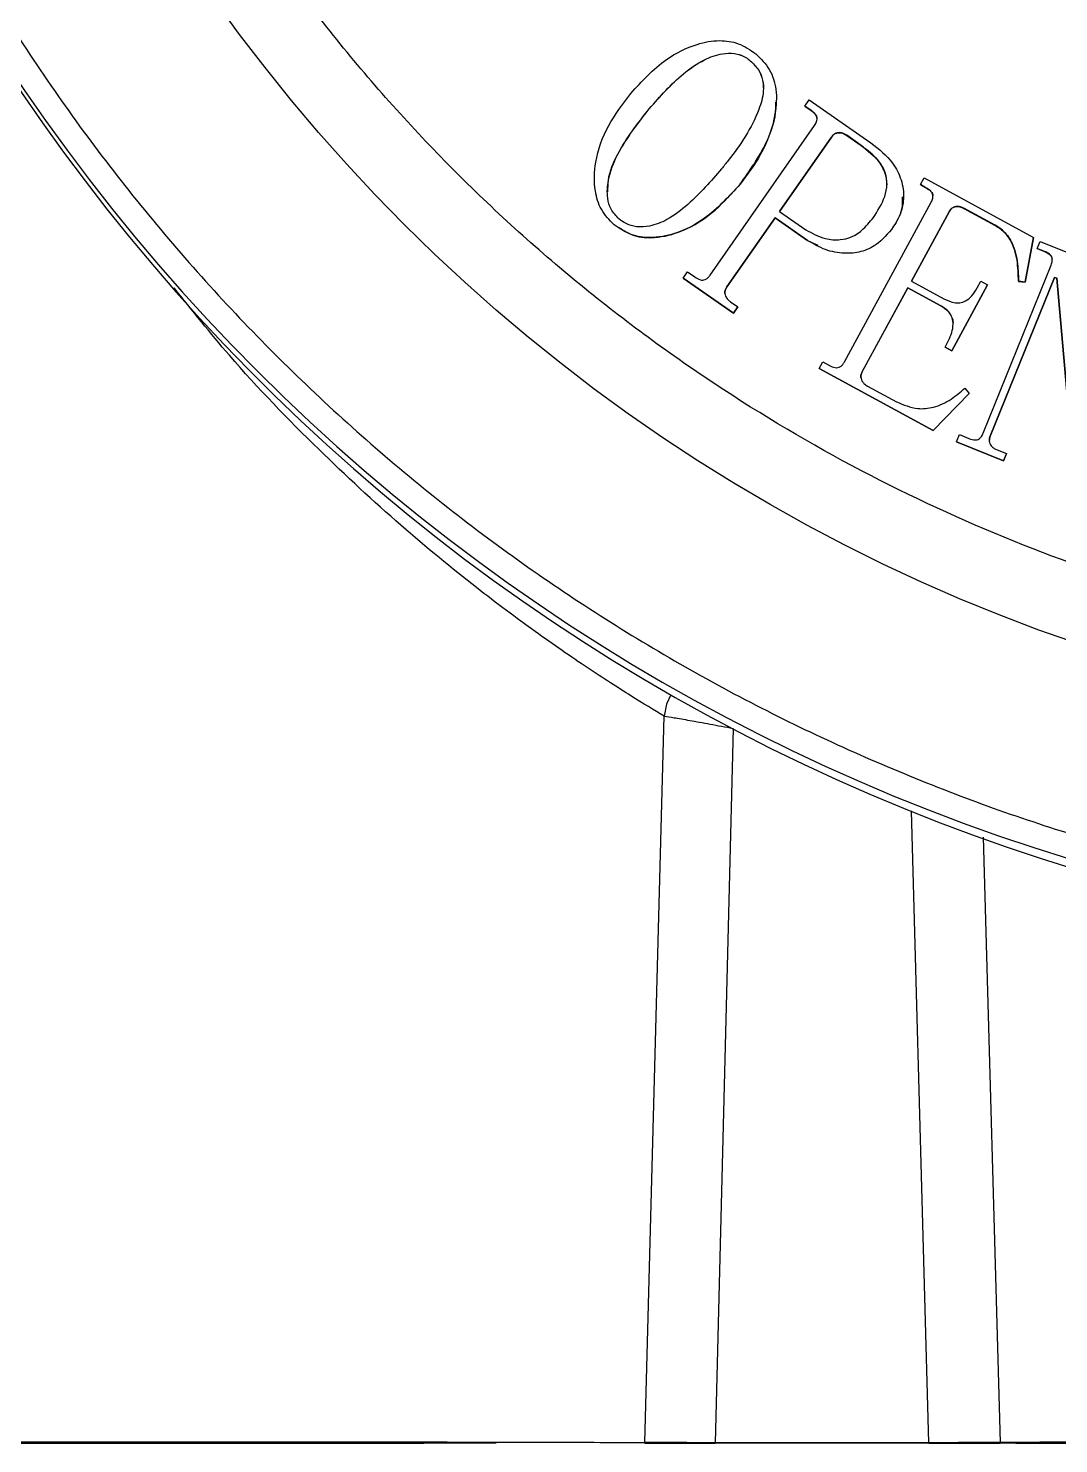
# Model space of a CAD drawing. Header units: millimetres. Extents: x 2223 to 4172, y 741 to 2119.
# Drawn here: x 3505.6 to 3547.8, y 1755.4 to 1813.3 of the extents above; entities that cross this region are included whole.
import ezdxf

# ---------------------------------------------------------------- set-up
doc = ezdxf.new("R2010")
doc.units = ezdxf.units.MM

msp = doc.modelspace()

# ---------------------------------------------------------------- linework, layer by layer
at = {"color": 7, "linetype": 'Continuous', "lineweight": 25}
for p, q in [((3536.255, 1810.288), (3536.255, 1810.29)), ((3537.418, 1810.121), (3537.597, 1810.379)), ((3537.597, 1810.379), (3540.126, 1808.615)), ((3537.674, 1809.942), (3537.418, 1810.121)), ((3537.418, 1810.121), (3537.418, 1810.119)), ((3537.418, 1810.119), (3537.674, 1809.94)), ((3537.674, 1809.942), (3537.674, 1809.94)), ((3533.548, 1803.202), (3537.822, 1809.329)), ((3538.508, 1808.852), (3536.385, 1805.81)), ((3536.386, 1805.809), (3538.508, 1808.849)), ((3538.508, 1808.849), (3538.508, 1808.852)), ((3539.731, 1808.507), (3539.132, 1808.925)), ((3539.132, 1808.923), (3539.132, 1808.925)), ((3539.132, 1808.923), (3539.731, 1808.505)), ((3539.731, 1808.505), (3539.731, 1808.507)), ((3528.814, 1807.238), (3528.814, 1807.236)), ((3542.149, 1806.906), (3542.299, 1807.179)), ((3542.378, 1806.781), (3542.149, 1806.906)), ((3542.149, 1806.906), (3542.149, 1806.904)), ((3542.149, 1806.904), (3542.378, 1806.779)), ((3542.299, 1807.179), (3546.784, 1804.745)), ((3542.378, 1806.781), (3542.378, 1806.779)), ((3541.458, 1806.411), (3541.458, 1806.413)), ((3536.385, 1805.81), (3537.456, 1805.062)), ((3539.04, 1799.649), (3542.592, 1806.191)), ((3543.324, 1805.794), (3541.785, 1802.957)), ((3541.786, 1802.956), (3543.324, 1805.792)), ((3543.324, 1805.794), (3543.324, 1805.792)), ((3545.214, 1805.242), (3543.933, 1805.937)), ((3543.933, 1805.937), (3543.933, 1805.935)), ((3543.933, 1805.935), (3545.214, 1805.239)), ((3536.206, 1805.552), (3534.233, 1802.724)), ((3534.233, 1802.722), (3536.206, 1805.55)), ((3537.533, 1804.625), (3536.206, 1805.552)), ((3536.206, 1805.552), (3536.206, 1805.55)), ((3536.206, 1805.55), (3537.533, 1804.623)), ((3545.214, 1805.242), (3545.214, 1805.239)), ((3537.533, 1804.625), (3537.533, 1804.623)), ((3537.533, 1804.623), (3537.953, 1804.423)), ((3546.784, 1804.745), (3546.441, 1802.916)), ((3546.441, 1802.914), (3546.784, 1804.742)), ((3546.784, 1804.745), (3546.784, 1804.742)), ((3546.934, 1804.293), (3547.051, 1804.582)), ((3547.051, 1804.582), (3548.448, 1804.018)), ((3547.223, 1804.176), (3546.934, 1804.293)), ((3546.934, 1804.293), (3546.934, 1804.291)), ((3546.934, 1804.291), (3547.223, 1804.174)), ((3547.223, 1804.176), (3547.223, 1804.174)), ((3532.442, 1803.08), (3532.623, 1803.338)), ((3532.623, 1803.338), (3532.921, 1803.128)), ((3544.718, 1796.728), (3547.5, 1803.615)), ((3534.499, 1801.643), (3532.442, 1803.08)), ((3532.442, 1803.08), (3532.442, 1803.078)), ((3532.442, 1803.078), (3534.499, 1801.641)), ((3541.785, 1802.957), (3543.11, 1802.236)), ((3544.9, 1802.807), (3543.434, 1800.108)), ((3543.434, 1800.106), (3544.9, 1802.804)), ((3544.476, 1802.679), (3544.626, 1802.955)), ((3544.626, 1802.955), (3544.9, 1802.807)), ((3544.9, 1802.807), (3544.9, 1802.804)), ((3547.633, 1803.112), (3545.007, 1796.611)), ((3545.007, 1796.609), (3547.633, 1803.11)), ((3546.441, 1802.916), (3546.161, 1802.949)), ((3546.161, 1802.949), (3546.161, 1802.947)), ((3546.161, 1802.947), (3546.441, 1802.914)), ((3546.441, 1802.916), (3546.441, 1802.914)), ((3547.729, 1803.074), (3547.633, 1803.112)), ((3547.633, 1803.112), (3547.633, 1803.11)), ((3547.633, 1803.11), (3547.729, 1803.072)), ((3548.49, 1794.421), (3547.729, 1803.074)), ((3547.729, 1803.074), (3547.729, 1803.072)), ((3547.729, 1803.072), (3548.49, 1794.419)), ((3534.233, 1802.724), (3534.233, 1802.722)), ((3541.634, 1802.683), (3539.772, 1799.252)), ((3539.772, 1799.25), (3541.634, 1802.681)), ((3542.96, 1801.963), (3541.634, 1802.683)), ((3541.634, 1802.683), (3541.634, 1802.681)), ((3541.634, 1802.681), (3542.96, 1801.961)), ((3534.38, 1802.111), (3534.68, 1801.901)), ((3534.68, 1801.901), (3534.499, 1801.643)), ((3534.499, 1801.641), (3534.68, 1801.899)), ((3534.499, 1801.643), (3534.499, 1801.641)), ((3534.68, 1801.901), (3534.68, 1801.899)), ((3542.96, 1801.963), (3542.96, 1801.961)), ((3543.16, 1800.256), (3543.26, 1800.439)), ((3543.434, 1800.108), (3543.16, 1800.256)), ((3543.16, 1800.256), (3543.16, 1800.254)), ((3543.16, 1800.254), (3543.434, 1800.106)), ((3543.434, 1800.108), (3543.434, 1800.106)), ((3538.005, 1799.382), (3538.153, 1799.657)), ((3542.673, 1796.846), (3538.005, 1799.382)), ((3538.005, 1799.382), (3538.005, 1799.379)), ((3538.005, 1799.379), (3542.673, 1796.844)), ((3538.153, 1799.657), (3538.429, 1799.507)), ((3539.772, 1799.252), (3539.772, 1799.25)), ((3539.983, 1798.663), (3541.174, 1798.016)), ((3544.143, 1798.359), (3542.673, 1796.846)), ((3542.673, 1796.844), (3544.143, 1798.357)), ((3543.963, 1798.574), (3544.143, 1798.359)), ((3544.143, 1798.359), (3544.143, 1798.357)), ((3542.673, 1796.846), (3542.673, 1796.844)), ((3543.626, 1796.386), (3543.744, 1796.675)), ((3545.553, 1795.607), (3543.626, 1796.386)), ((3543.626, 1796.386), (3543.626, 1796.383)), ((3543.626, 1796.383), (3545.553, 1795.605)), ((3543.744, 1796.675), (3544.129, 1796.518)), ((3545.007, 1796.611), (3545.007, 1796.609)), ((3545.285, 1796.052), (3545.67, 1795.896)), ((3545.67, 1795.896), (3545.553, 1795.607)), ((3545.553, 1795.605), (3545.67, 1795.894)), ((3545.67, 1795.896), (3545.67, 1795.894)), ((3545.553, 1795.607), (3545.553, 1795.605)), ((3530.879, 1755.422), (3531.663, 1785.152)), ((3534.49, 1784.65), (3533.746, 1755.418)), ((3542.494, 1755.418), (3541.79, 1781.275)), ((3544.719, 1780.204), (3545.409, 1755.422)), ((3542.494, 1755.418), (3533.746, 1755.418)), ((3542.494, 1755.4), (3533.746, 1755.401))]:
    msp.add_line(p, q, dxfattribs=at)
at = {"color": 7, "linetype": 'Continuous', "lineweight": 25, "flags": 128}
msp.add_lwpolyline([(3531.939, 1786.022), (3531.765, 1785.639), (3531.663, 1785.152)], dxfattribs=at)
at = {"color": 7, "linetype": 'Continuous', "lineweight": 25}
msp.add_circle((3571.585, 1855.837), 71.5, dxfattribs=at)
for centre, start, end in [((3571.585, 1855.835), 190.30617, 259.69396), ((3571.662, 1855.463), 190.52799, 258.6349)]:
    msp.add_arc(centre, 80, start, end, dxfattribs=at)
for points, knots in [([(3640.085, 1855.844), (3640.03, 1853.755), (3639.921, 1849.577), (3639.011, 1843.238), (3637.525, 1836.885), (3635.351, 1830.52), (3632.52, 1824.297), (3629.006, 1818.274), (3624.852, 1812.582), (3620.108, 1807.321), (3614.847, 1802.577), (3609.155, 1798.423), (3603.133, 1794.909), (3596.909, 1792.078), (3590.544, 1789.907), (3584.191, 1788.411), (3577.853, 1787.534), (3571.585, 1787.249), (3565.318, 1787.534), (3558.979, 1788.411), (3552.627, 1789.907), (3546.261, 1792.078), (3540.038, 1794.909), (3534.015, 1798.423), (3528.323, 1802.577), (3523.062, 1807.321), (3518.318, 1812.582), (3514.164, 1818.274), (3510.65, 1824.297), (3507.82, 1830.52), (3505.646, 1836.885), (3504.16, 1843.238), (3503.25, 1849.577), (3503.14, 1853.755), (3503.085, 1855.844)], [0, 0, 0, 0, 0.029124, 0.058248, 0.08912, 0.119994, 0.151902, 0.184313, 0.217069, 0.25, 0.282931, 0.315687, 0.348098, 0.380006, 0.410878, 0.441752, 0.470875, 0.5, 0.529123, 0.558248, 0.58912, 0.619994, 0.651902, 0.684313, 0.717069, 0.75, 0.782931, 0.815687, 0.848098, 0.880006, 0.910878, 0.941752, 0.970875, 1, 1, 1, 1]), ([(3493.86, 1841.704), (3494.386, 1839.208), (3495.449, 1834.171), (3497.987, 1826.794), (3501.256, 1819.552), (3505.319, 1812.573), (3510.131, 1805.97), (3515.623, 1799.876), (3521.717, 1794.383), (3528.32, 1789.572), (3535.299, 1785.509), (3542.541, 1782.24), (3549.918, 1779.701), (3554.956, 1778.639), (3557.452, 1778.112)], [0, 0, 0, 0, 0.079959, 0.161371, 0.244142, 0.328893, 0.414217, 0.5, 0.585778, 0.671102, 0.755858, 0.838624, 0.920039, 1, 1, 1, 1]), ([(3530.295, 1810.641), (3530.753, 1811.137), (3531.53, 1811.98), (3532.848, 1812.654), (3533.875, 1812.845), (3534.738, 1812.724), (3535.185, 1812.419), (3535.419, 1812.259)], [0, 0, 0, 0, 0.337884, 0.573603, 0.730566, 0.85906, 1, 1, 1, 1]), ([(3531.054, 1810.011), (3531.497, 1810.515), (3532.167, 1811.279), (3533.218, 1812.008), (3533.946, 1812.28), (3534.542, 1812.303), (3534.938, 1812.17), (3535.129, 1812.025), (3535.188, 1811.98)], [0, 0, 0, 0, 0.39949, 0.604579, 0.758371, 0.856867, 0.955984, 1, 1, 1, 1]), ([(3531.054, 1810.009), (3531.497, 1810.513), (3532.167, 1811.277), (3533.218, 1812.006), (3533.946, 1812.278), (3534.542, 1812.301), (3534.938, 1812.168), (3535.129, 1812.023), (3535.188, 1811.978)], [0, 0, 0, 0, 0.39949, 0.604579, 0.758371, 0.856867, 0.955984, 1, 1, 1, 1]), ([(3535.419, 1812.259), (3535.62, 1812.058), (3536.025, 1811.653), (3536.296, 1810.759), (3536.215, 1809.547), (3535.723, 1808.185), (3535.071, 1807.32), (3534.771, 1806.923)], [0, 0, 0, 0, 0.141994, 0.285364, 0.454307, 0.749816, 1, 1, 1, 1]), ([(3535.188, 1811.98), (3535.309, 1811.862), (3535.54, 1811.638), (3535.717, 1811.189), (3535.743, 1810.623), (3535.395, 1809.438), (3534.706, 1808.412), (3534.105, 1807.668), (3534.012, 1807.553)], [0, 0, 0, 0, 0.099608, 0.189208, 0.278687, 0.431625, 0.91232, 1, 1, 1, 1]), ([(3535.188, 1811.978), (3535.308, 1811.86), (3535.538, 1811.636), (3535.71, 1811.226), (3535.711, 1810.964), (3535.712, 1810.855)], [0, 0, 0, 0, 0.391858, 0.744344, 1, 1, 1, 1]), ([(3529.613, 1805.265), (3529.42, 1805.463), (3529.042, 1805.853), (3528.782, 1806.775), (3528.818, 1807.962), (3529.323, 1809.359), (3529.966, 1810.207), (3530.295, 1810.641)], [0, 0, 0, 0, 0.136914, 0.269244, 0.466964, 0.727179, 1, 1, 1, 1]), ([(3534.771, 1806.921), (3535.158, 1807.468), (3535.827, 1808.415), (3536.254, 1809.635), (3536.232, 1810.206), (3536.229, 1810.287)], [0, 0, 0, 0, 0.540379, 0.935169, 1, 1, 1, 1]), ([(3529.811, 1805.503), (3529.692, 1805.627), (3529.462, 1805.868), (3529.312, 1806.438), (3529.361, 1807.227), (3529.875, 1808.527), (3530.583, 1809.418), (3531.054, 1810.011)], [0, 0, 0, 0, 0.0990027, 0.1927602, 0.3351777, 0.5578285, 1, 1, 1, 1]), ([(3529.364, 1806.61), (3529.363, 1806.768), (3529.362, 1807.307), (3529.897, 1808.524), (3530.592, 1809.416), (3531.054, 1810.009)], [0, 0, 0, 0, 0.121806, 0.415916, 1, 1, 1, 1]), ([(3537.822, 1809.329), (3537.853, 1809.38), (3537.903, 1809.461), (3537.926, 1809.591), (3537.904, 1809.706), (3537.821, 1809.832), (3537.73, 1809.9), (3537.674, 1809.942)], [0, 0, 0, 0, 0.242147, 0.388856, 0.536837, 0.710317, 1, 1, 1, 1]), ([(3537.674, 1809.94), (3537.745, 1809.885), (3537.844, 1809.808), (3537.915, 1809.675), (3537.914, 1809.618), (3537.914, 1809.598)], [0, 0, 0, 0, 0.613941, 0.8617155, 1, 1, 1, 1]), ([(3539.132, 1808.925), (3539.062, 1808.966), (3538.955, 1809.029), (3538.785, 1809.039), (3538.661, 1809.005), (3538.571, 1808.932), (3538.528, 1808.877), (3538.508, 1808.852)], [0, 0, 0, 0, 0.336259, 0.518412, 0.701425, 0.865829, 1, 1, 1, 1]), ([(3538.508, 1808.849), (3538.543, 1808.893), (3538.602, 1808.967), (3538.723, 1809.024), (3538.841, 1809.037), (3538.985, 1809.012), (3539.077, 1808.956), (3539.132, 1808.923)], [0, 0, 0, 0, 0.234766, 0.393258, 0.551032, 0.728919, 1, 1, 1, 1]), ([(3540.126, 1808.615), (3540.447, 1808.361), (3540.971, 1807.946), (3541.401, 1807.11), (3541.502, 1806.338), (3541.346, 1805.666), (3541.127, 1805.313), (3541.041, 1805.174)], [0, 0, 0, 0, 0.303232, 0.495993, 0.689194, 0.877678, 1, 1, 1, 1]), ([(3540.28, 1805.64), (3540.459, 1805.931), (3540.725, 1806.364), (3540.805, 1807.04), (3540.667, 1807.566), (3540.295, 1808.078), (3539.932, 1808.354), (3539.731, 1808.507)], [0, 0, 0, 0, 0.300507, 0.4469011, 0.5941839, 0.7750715, 1, 1, 1, 1]), ([(3539.731, 1808.505), (3539.998, 1808.296), (3540.397, 1807.985), (3540.742, 1807.394), (3540.764, 1807.062), (3540.774, 1806.898)], [0, 0, 0, 0, 0.505642, 0.75535, 1, 1, 1, 1]), ([(3534.012, 1807.553), (3533.573, 1807.049), (3532.902, 1806.277), (3531.887, 1805.486), (3531.146, 1805.194), (3530.562, 1805.155), (3530.124, 1805.276), (3529.907, 1805.433), (3529.811, 1805.503)], [0, 0, 0, 0, 0.388784, 0.594507, 0.742724, 0.84452, 0.93111, 1, 1, 1, 1]), ([(3534.771, 1806.923), (3534.316, 1806.425), (3533.548, 1805.584), (3532.219, 1804.884), (3531.166, 1804.693), (3530.28, 1804.811), (3529.839, 1805.111), (3529.613, 1805.265)], [0, 0, 0, 0, 0.335274, 0.565807, 0.736276, 0.864906, 1, 1, 1, 1]), ([(3529.812, 1805.156), (3530.012, 1805.028), (3530.451, 1804.746), (3531.384, 1804.704), (3532.557, 1804.999), (3533.76, 1805.792), (3534.444, 1806.555), (3534.771, 1806.921)], [0, 0, 0, 0, 0.121771, 0.267676, 0.467636, 0.745049, 1, 1, 1, 1]), ([(3542.592, 1806.191), (3542.618, 1806.245), (3542.66, 1806.331), (3542.665, 1806.463), (3542.633, 1806.573), (3542.536, 1806.689), (3542.439, 1806.746), (3542.378, 1806.781)], [0, 0, 0, 0, 0.244604, 0.390165, 0.536734, 0.711366, 1, 1, 1, 1]), ([(3541.041, 1805.172), (3541.189, 1805.409), (3541.429, 1805.794), (3541.422, 1806.242), (3541.419, 1806.413)], [0, 0, 0, 0, 0.616838, 1, 1, 1, 1]), ([(3542.378, 1806.779), (3542.451, 1806.736), (3542.556, 1806.674), (3542.647, 1806.545), (3542.655, 1806.476), (3542.659, 1806.444)], [0, 0, 0, 0, 0.550155, 0.788318, 1, 1, 1, 1]), ([(3537.456, 1805.062), (3537.716, 1804.919), (3538.157, 1804.676), (3538.824, 1804.622), (3539.372, 1804.751), (3539.867, 1805.101), (3540.133, 1805.448), (3540.28, 1805.64)], [0, 0, 0, 0, 0.269335, 0.456647, 0.599702, 0.778351, 1, 1, 1, 1]), ([(3543.933, 1805.937), (3543.869, 1805.967), (3543.763, 1806.016), (3543.608, 1806.016), (3543.492, 1805.983), (3543.394, 1805.907), (3543.349, 1805.835), (3543.324, 1805.794)], [0, 0, 0, 0, 0.2946797, 0.4891513, 0.6427246, 0.79668, 1, 1, 1, 1]), ([(3543.324, 1805.792), (3543.358, 1805.845), (3543.414, 1805.931), (3543.547, 1806.004), (3543.69, 1806.02), (3543.825, 1805.99), (3543.904, 1805.949), (3543.933, 1805.935)], [0, 0, 0, 0, 0.264438, 0.424852, 0.624763, 0.864134, 1, 1, 1, 1]), ([(3541.041, 1805.174), (3540.825, 1804.91), (3540.464, 1804.467), (3539.724, 1804.125), (3539.001, 1804.069), (3538.233, 1804.206), (3537.769, 1804.484), (3537.533, 1804.625)], [0, 0, 0, 0, 0.253557, 0.424716, 0.595645, 0.794239, 1, 1, 1, 1]), ([(3546.161, 1802.949), (3546.154, 1803.239), (3546.14, 1803.822), (3545.917, 1804.581), (3545.541, 1805.044), (3545.296, 1805.192), (3545.214, 1805.242)], [0, 0, 0, 0, 0.333446, 0.670522, 0.890051, 1, 1, 1, 1]), ([(3545.214, 1805.239), (3545.355, 1805.146), (3545.664, 1804.942), (3546.01, 1804.345), (3546.149, 1803.649), (3546.158, 1803.147), (3546.161, 1802.947)], [0, 0, 0, 0, 0.193125, 0.422079, 0.769445, 1, 1, 1, 1]), ([(3547.5, 1803.615), (3547.52, 1803.676), (3547.551, 1803.769), (3547.543, 1803.902), (3547.499, 1803.994), (3547.395, 1804.096), (3547.294, 1804.143), (3547.223, 1804.176)], [0, 0, 0, 0, 0.263647, 0.403144, 0.543417, 0.677144, 1, 1, 1, 1]), ([(3547.223, 1804.174), (3547.304, 1804.136), (3547.419, 1804.084), (3547.523, 1803.957), (3547.537, 1803.888), (3547.544, 1803.854)], [0, 0, 0, 0, 0.5591696, 0.7832763, 1, 1, 1, 1]), ([(3532.921, 1803.128), (3532.993, 1803.083), (3533.092, 1803.021), (3533.241, 1802.992), (3533.349, 1803.017), (3533.459, 1803.086), (3533.517, 1803.161), (3533.548, 1803.202)], [0, 0, 0, 0, 0.3451215, 0.47825, 0.6125433, 0.7923859, 1, 1, 1, 1]), ([(3531.663, 1785.152), (3531.241, 1785.407), (3530.398, 1785.915), (3528.865, 1786.899), (3527.495, 1787.828), (3526.386, 1788.608), (3525.211, 1789.469), (3523.403, 1790.851), (3520.817, 1792.972), (3517.386, 1796.154), (3514.219, 1799.416), (3512.351, 1801.754), (3511.605, 1802.687)], [0, 0, 0, 0, 0.109984, 0.219759, 0.27493, 0.330421, 0.386353, 0.442844, 0.579253, 0.726129, 0.890731, 1, 1, 1, 1]), ([(3534.15, 1802.456), (3534.149, 1802.463), (3534.139, 1802.515), (3534.166, 1802.611), (3534.212, 1802.686), (3534.233, 1802.722)], [0, 0, 0, 0, 0.072005, 0.554723, 1, 1, 1, 1]), ([(3534.233, 1802.724), (3534.205, 1802.674), (3534.157, 1802.592), (3534.139, 1802.456), (3534.179, 1802.324), (3534.26, 1802.202), (3534.344, 1802.138), (3534.38, 1802.111)], [0, 0, 0, 0, 0.2392653, 0.3980718, 0.5583573, 0.8110269, 1, 1, 1, 1]), ([(3543.11, 1802.236), (3543.243, 1802.174), (3543.451, 1802.077), (3543.766, 1802.056), (3544.024, 1802.146), (3544.28, 1802.354), (3544.405, 1802.561), (3544.476, 1802.679)], [0, 0, 0, 0, 0.265228, 0.413113, 0.562281, 0.751044, 1, 1, 1, 1]), ([(3543.26, 1800.439), (3543.361, 1800.658), (3543.501, 1800.961), (3543.482, 1801.389), (3543.362, 1801.653), (3543.168, 1801.839), (3543.021, 1801.927), (3542.96, 1801.963)], [0, 0, 0, 0, 0.4002553, 0.5540467, 0.7092134, 0.880119, 1, 1, 1, 1]), ([(3542.96, 1801.961), (3543.079, 1801.886), (3543.271, 1801.767), (3543.438, 1801.503), (3543.495, 1801.312), (3543.48, 1801.206), (3543.477, 1801.185)], [0, 0, 0, 0, 0.419661, 0.676448, 0.934087, 1, 1, 1, 1]), ([(3538.429, 1799.507), (3538.506, 1799.469), (3538.615, 1799.416), (3538.776, 1799.411), (3538.886, 1799.457), (3538.976, 1799.541), (3539.019, 1799.614), (3539.04, 1799.649)], [0, 0, 0, 0, 0.350066, 0.499422, 0.650662, 0.830252, 1, 1, 1, 1]), ([(3539.719, 1798.998), (3539.716, 1799.011), (3539.704, 1799.061), (3539.726, 1799.15), (3539.757, 1799.218), (3539.772, 1799.25)], [0, 0, 0, 0, 0.142052, 0.594886, 1, 1, 1, 1]), ([(3539.772, 1799.252), (3539.748, 1799.202), (3539.709, 1799.115), (3539.712, 1798.978), (3539.754, 1798.864), (3539.845, 1798.753), (3539.932, 1798.697), (3539.983, 1798.663)], [0, 0, 0, 0, 0.233621, 0.399553, 0.564983, 0.740199, 1, 1, 1, 1]), ([(3541.174, 1798.016), (3541.458, 1797.896), (3541.942, 1797.692), (3542.742, 1797.773), (3543.402, 1798.087), (3543.783, 1798.418), (3543.963, 1798.574)], [0, 0, 0, 0, 0.296463, 0.506276, 0.766316, 1, 1, 1, 1]), ([(3544.129, 1796.518), (3544.219, 1796.485), (3544.344, 1796.439), (3544.511, 1796.472), (3544.616, 1796.547), (3544.681, 1796.641), (3544.71, 1796.71), (3544.718, 1796.728)], [0, 0, 0, 0, 0.388994, 0.538184, 0.687796, 0.914813, 1, 1, 1, 1]), ([(3545.007, 1796.611), (3544.987, 1796.547), (3544.956, 1796.447), (3544.985, 1796.307), (3545.055, 1796.199), (3545.158, 1796.109), (3545.247, 1796.069), (3545.285, 1796.052)], [0, 0, 0, 0, 0.2808974, 0.4343636, 0.5874099, 0.8242139, 1, 1, 1, 1]), ([(3544.975, 1796.376), (3544.972, 1796.404), (3544.963, 1796.483), (3544.99, 1796.559), (3545.007, 1796.609)], [0, 0, 0, 0, 0.3514921, 1, 1, 1, 1]), ([(3531.663, 1785.152), (3531.785, 1785.134), (3532.031, 1785.098), (3532.7, 1784.982), (3533.536, 1784.83), (3534.169, 1784.711), (3534.49, 1784.65)], [0, 0, 0, 0, 0.242274, 0.486318, 0.740082, 1, 1, 1, 1]), ([(3489.794, 1755.409), (3489.794, 1755.409), (3489.683, 1755.412), (3490.067, 1755.417), (3490.99, 1755.425), (3492.62, 1755.432), (3494.801, 1755.439), (3497.493, 1755.444), (3500.602, 1755.449), (3504.033, 1755.452), (3507.678, 1755.454), (3511.42, 1755.454), (3515.143, 1755.453), (3518.729, 1755.451), (3522.064, 1755.447), (3525.046, 1755.442), (3527.567, 1755.436), (3529.604, 1755.43), (3530.454, 1755.425), (3530.879, 1755.422)], [0, 0, 0, 0, 0.0000262, 0.0625245, 0.1250229, 0.1875213, 0.2500196, 0.312518, 0.3750164, 0.4375147, 0.5000131, 0.5625114, 0.6250098, 0.6875082, 0.7500065, 0.8125049, 0.8750033, 0.9375016, 1, 1, 1, 1]), ([(3533.746, 1755.418), (3533.428, 1755.418), (3532.79, 1755.418), (3531.935, 1755.419), (3531.242, 1755.42), (3531, 1755.422), (3530.879, 1755.422)], [0, 0, 0, 0, 0.249647, 0.50011, 0.750041, 1, 1, 1, 1]), ([(3530.879, 1755.396), (3531, 1755.397), (3531.242, 1755.398), (3531.935, 1755.399), (3532.79, 1755.4), (3533.427, 1755.4), (3533.746, 1755.401)], [0, 0, 0, 0, 0.2496449, 0.5001084, 0.750039, 1, 1, 1, 1]), ([(3545.409, 1755.422), (3545.299, 1755.422), (3545.081, 1755.42), (3544.38, 1755.419), (3543.495, 1755.418), (3542.827, 1755.418), (3542.494, 1755.418)], [0, 0, 0, 0, 0.249843, 0.499876, 0.750481, 1, 1, 1, 1]), ([(3542.494, 1755.4), (3542.827, 1755.4), (3543.495, 1755.4), (3544.38, 1755.399), (3545.081, 1755.398), (3545.299, 1755.396), (3545.409, 1755.396)], [0, 0, 0, 0, 0.249519, 0.500124, 0.750157, 1, 1, 1, 1])]:
    msp.add_open_spline(points, degree=3, knots=knots, dxfattribs=at)
for points in [[(3496.794, 1755.409), (3496.846, 1755.411), (3496.95, 1755.415), (3497.782, 1755.421), (3499.076, 1755.426), (3500.831, 1755.431), (3502.965, 1755.434), (3505.402, 1755.437), (3508.045, 1755.439), (3510.794, 1755.439), (3513.542, 1755.439), (3516.186, 1755.437), (3518.622, 1755.434), (3520.756, 1755.43), (3522.511, 1755.426), (3523.805, 1755.421), (3524.637, 1755.415), (3524.742, 1755.411), (3524.794, 1755.409)], [(3524.794, 1755.409), (3524.742, 1755.407), (3524.637, 1755.403), (3523.805, 1755.398), (3522.511, 1755.392), (3520.756, 1755.388), (3518.622, 1755.384), (3516.186, 1755.381), (3513.542, 1755.38), (3510.794, 1755.379), (3508.045, 1755.38), (3505.402, 1755.381), (3502.965, 1755.384), (3500.831, 1755.388), (3499.076, 1755.393), (3497.782, 1755.398), (3496.95, 1755.403), (3496.846, 1755.407), (3496.794, 1755.409)], [(3597.915, 1755.422), (3597.494, 1755.425), (3596.651, 1755.431), (3594.497, 1755.44), (3591.762, 1755.448), (3588.453, 1755.454), (3584.682, 1755.46), (3580.548, 1755.464), (3576.168, 1755.466), (3571.662, 1755.467), (3567.156, 1755.466), (3562.776, 1755.464), (3558.642, 1755.46), (3554.871, 1755.455), (3551.562, 1755.448), (3548.826, 1755.44), (3546.673, 1755.432), (3545.83, 1755.426), (3545.409, 1755.422)], [(3597.915, 1755.395), (3597.494, 1755.392), (3596.651, 1755.386), (3594.497, 1755.377), (3591.762, 1755.37), (3588.453, 1755.363), (3584.682, 1755.358), (3580.548, 1755.354), (3576.168, 1755.352), (3571.662, 1755.351), (3567.156, 1755.352), (3562.776, 1755.354), (3558.642, 1755.358), (3554.871, 1755.363), (3551.562, 1755.37), (3548.826, 1755.378), (3546.673, 1755.386), (3545.83, 1755.392), (3545.409, 1755.396)]]:
    msp.add_open_spline(points, degree=3, dxfattribs=at)

doc.saveas('drawing.dxf')
